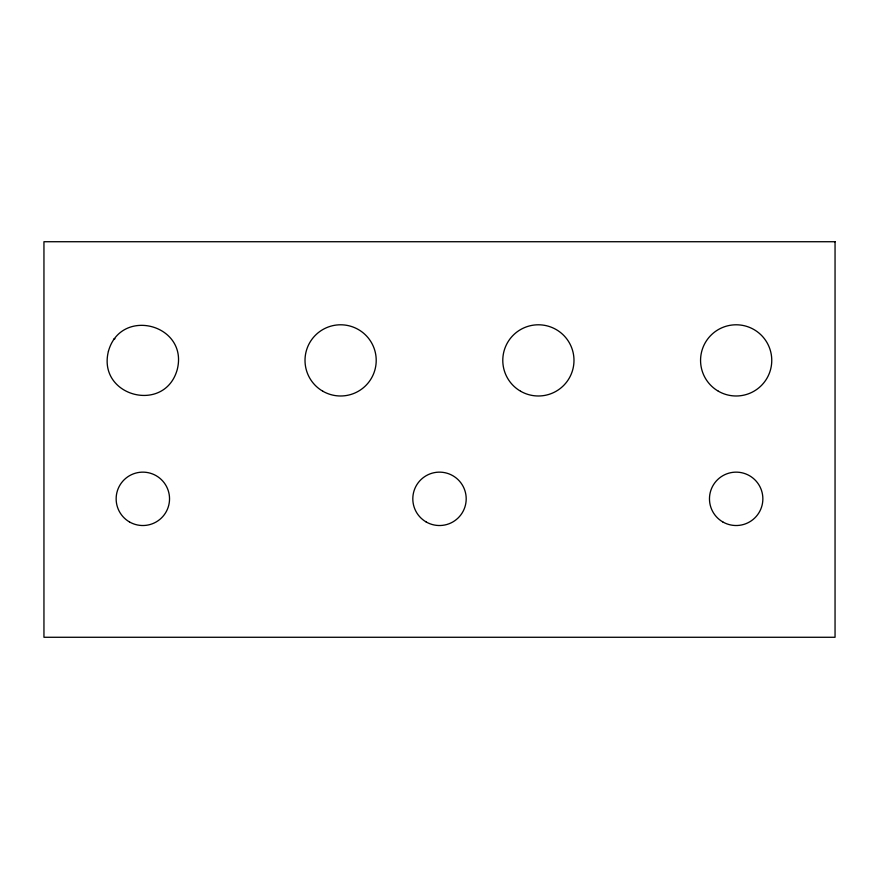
<?xml version="1.0" encoding="UTF-8"?>
<svg xmlns="http://www.w3.org/2000/svg" width="879" height="879" viewBox="0 0 879 879"><rect width="100%" height="100%" fill="white"/><g stroke="black" fill="none" stroke-linecap="round" stroke-linejoin="round"><path stroke-width="1.32" d="M113.523 339.261L114.929 338.789M108.447 351.171C96.943 396.231 164.659 414.372 177.228 369.609C188.732 324.549 121.016 306.408 108.447 351.171M835.05 241.725L43.95 241.725L43.95 637.275L835.05 637.275L835.05 241.725M322.813 391.221A35.599 35.599 0 0 0 376.212 360.39A35.599 35.599 0 0 0 322.813 329.559A35.599 35.599 0 0 0 322.813 391.221M520.588 391.221A35.599 35.599 0 0 0 573.987 360.39A35.599 35.599 0 0 0 520.588 329.559A35.599 35.599 0 0 0 520.588 391.221M718.363 391.221A35.599 35.599 0 0 0 771.762 360.39A35.599 35.599 0 0 0 718.363 329.559A35.599 35.599 0 0 0 718.363 391.221M129.488 521.95A26.7 26.7 0 0 0 169.537 498.832A26.7 26.7 0 0 0 129.488 475.715A26.7 26.7 0 0 0 129.488 521.95M426.15 521.95A26.7 26.7 0 0 0 466.2 498.832A26.7 26.7 0 0 0 426.15 475.715A26.7 26.7 0 0 0 426.15 521.95M722.813 521.95A26.7 26.7 0 0 0 762.862 498.832A26.7 26.7 0 0 0 722.813 475.715A26.7 26.7 0 0 0 722.813 521.95"/></g></svg>
